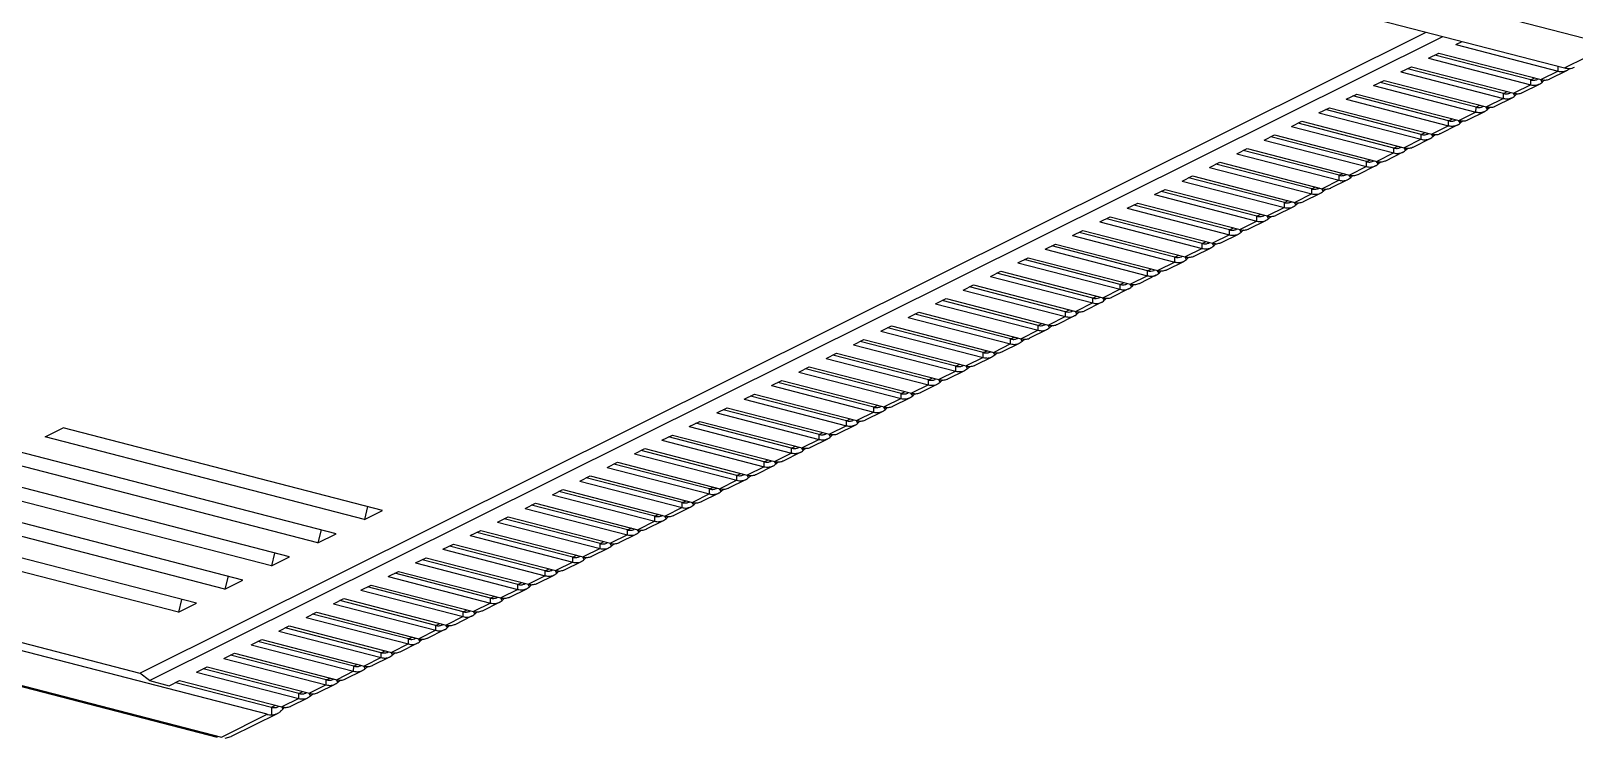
# Model space of a CAD drawing. Header units: millimetres. Extents: x 10368 to 13229, y -13270 to -11269.
# Drawn here: x 10712.6 to 10946.6, y -12889.5 to -12782.3 of the extents above; entities that cross this region are included whole.
import ezdxf

# ---------------------------------------------------------------- set-up
doc = ezdxf.new("R2010")
doc.units = ezdxf.units.MM

# ---------------------------------------------------------------- blocks, each defined once
blk = doc.blocks.new('*u3')
at = {"color": 7, "linetype": 'Continuous'}
for p, q in [((-32.96, 145.43), (-39.34, 142.25)), ((-31.55, 145.54), (-37.91, 142.37)), ((220.15, 80.5), (-31.55, 145.54)), ((-31.01, 145.61), (220.7, 80.57)), ((-38.53, 141.39), (-38.52, 142.45)), ((-37.91, 142.37), (213.79, 77.33)), ((-41.21, 141.25), (-43.57, 140.07)), ((-42.34, 140.17), (-39.98, 141.35)), ((-28.07, 136.49), (-42.34, 140.17)), ((-42.34, 140.17), (-42.34, 139.49)), ((-40.1, 141.64), (-40.36, 141.39)), ((-39.94, 141.37), (-40.1, 141.64)), ((-25.71, 137.66), (-39.98, 141.35)), ((-39.47, 141.31), (-39.59, 141.25)), ((-38.53, 141.39), (-39.07, 141.12)), ((-25.16, 137.93), (-38.53, 141.39)), ((-47.77, 137.9), (-48.09, 137.6)), ((-47.77, 137.9), (-47.57, 137.57)), ((-45.02, 139.35), (-47.39, 138.17)), ((-46.16, 138.27), (-43.8, 139.45)), ((-31.89, 134.59), (-46.16, 138.27)), ((-46.16, 138.27), (-46.16, 137.59)), ((-43.96, 139.8), (-44.27, 139.5)), ((-43.96, 139.8), (-43.76, 139.47)), ((-29.53, 135.76), (-43.8, 139.45)), ((-43.29, 139.41), (-43.41, 139.35)), ((-42.34, 139.49), (-42.89, 139.22)), ((-42.34, 139.49), (-28.98, 136.03)), ((-24.25, 138.39), (-25.71, 137.66)), ((-21.53, 137.68), (-24.25, 138.39)), ((-21.53, 137.68), (-201.81, 47.92)), ((-20.15, 136.64), (-199.52, 47.33)), ((-53.79, 134.47), (-51.43, 135.65)), ((-51.59, 136), (-51.9, 135.7)), ((-51.59, 136), (-51.39, 135.67)), ((-37.16, 131.96), (-51.43, 135.65)), ((-48.84, 137.45), (-51.2, 136.27)), ((-50.92, 135.61), (-51.04, 135.55)), ((-49.98, 135.69), (-50.52, 135.41)), ((-49.97, 136.37), (-49.98, 135.69)), ((-49.98, 135.69), (-36.61, 132.23)), ((-49.97, 136.37), (-47.61, 137.55)), ((-35.7, 132.69), (-49.97, 136.37)), ((-33.34, 133.86), (-47.61, 137.55)), ((-47.1, 137.51), (-47.22, 137.45)), ((-46.16, 137.59), (-46.7, 137.32)), ((-46.16, 137.59), (-32.8, 134.13)), ((-28.07, 136.49), (-29.53, 135.76)), ((-21.53, 137.68), (-20.15, 136.64)), ((196.02, 80.78), (-20.15, 136.64)), ((-56.47, 133.65), (-58.84, 132.47)), ((-57.61, 132.57), (-55.24, 133.75)), ((-55.41, 134.1), (-55.72, 133.8)), ((-55.41, 134.1), (-55.21, 133.77)), ((-40.97, 130.06), (-55.24, 133.75)), ((-52.66, 135.55), (-55.02, 134.37)), ((-54.74, 133.71), (-54.86, 133.65)), ((-53.79, 133.79), (-54.34, 133.51)), ((-39.52, 130.79), (-53.79, 134.47)), ((-53.79, 134.47), (-53.79, 133.79)), ((-53.79, 133.79), (-40.43, 130.33)), ((-31.89, 134.59), (-33.34, 133.86)), ((-60.29, 131.75), (-62.65, 130.57)), ((-61.42, 130.67), (-59.06, 131.85)), ((-59.22, 132.2), (-59.54, 131.9)), ((-59.22, 132.2), (-59.02, 131.87)), ((-44.79, 128.16), (-59.06, 131.85)), ((-58.55, 131.81), (-58.67, 131.75)), ((-57.61, 131.88), (-58.15, 131.61)), ((-43.34, 128.89), (-57.61, 132.57)), ((-57.61, 132.57), (-57.61, 131.88)), ((-57.61, 131.88), (-44.25, 128.43)), ((-35.7, 132.69), (-37.16, 131.96)), ((-64.11, 129.85), (-66.47, 128.67)), ((-65.24, 128.77), (-62.88, 129.95)), ((-63.04, 130.3), (-63.35, 130)), ((-63.04, 130.3), (-62.84, 129.97)), ((-48.61, 126.26), (-62.88, 129.95)), ((-62.37, 129.91), (-62.49, 129.85)), ((-61.43, 129.98), (-61.97, 129.71)), ((-61.42, 130.67), (-61.43, 129.98)), ((-61.43, 129.98), (-48.06, 126.53)), ((-47.15, 126.98), (-61.42, 130.67)), ((-39.52, 130.79), (-40.97, 130.06)), ((-67.92, 127.95), (-70.29, 126.77)), ((-69.06, 126.87), (-66.69, 128.05)), ((-66.86, 128.4), (-67.17, 128.1)), ((-66.86, 128.4), (-66.66, 128.07)), ((-52.42, 124.36), (-66.69, 128.05)), ((-66.19, 128.01), (-66.31, 127.95)), ((-65.24, 128.08), (-65.79, 127.81)), ((-50.97, 125.08), (-65.24, 128.77)), ((-65.24, 128.77), (-65.24, 128.08)), ((-65.24, 128.08), (-51.88, 124.63)), ((-47.15, 126.98), (-48.61, 126.26)), ((-43.34, 128.89), (-44.79, 128.16)), ((-25.53, 128.16), (-28.06, 126.9)), ((-25.97, 126.36), (-25.53, 128.16)), ((-25.53, 128.16), (19.01, 116.65)), ((-71.74, 126.05), (-74.1, 124.87)), ((-72.87, 124.97), (-72.88, 124.28)), ((-72.87, 124.97), (-70.51, 126.15)), ((-58.6, 121.28), (-72.87, 124.97)), ((-70.67, 126.5), (-70.99, 126.2)), ((-70.67, 126.5), (-70.47, 126.17)), ((-56.24, 122.46), (-70.51, 126.15)), ((-70, 126.11), (-70.12, 126.05)), ((-69.06, 126.18), (-69.6, 125.91)), ((-54.79, 123.18), (-69.06, 126.87)), ((-69.06, 126.87), (-69.06, 126.18)), ((-69.06, 126.18), (-55.7, 122.73)), ((-50.97, 125.08), (-52.42, 124.36)), ((-32.02, 124.93), (-34.54, 123.67)), ((-32.46, 123.13), (-32.02, 124.93)), ((-32.02, 124.93), (12.52, 113.42)), ((-28.06, 126.9), (16.48, 115.4)), ((-78.31, 122.7), (-78.62, 122.4)), ((-78.31, 122.7), (-78.11, 122.37)), ((-75.56, 124.15), (-77.92, 122.97)), ((-76.69, 123.07), (-74.33, 124.25)), ((-62.42, 119.38), (-76.69, 123.07)), ((-76.69, 123.07), (-76.69, 122.38)), ((-74.49, 124.6), (-74.8, 124.3)), ((-74.49, 124.6), (-74.29, 124.27)), ((-60.06, 120.56), (-74.33, 124.25)), ((-73.82, 124.21), (-73.94, 124.15)), ((-72.88, 124.28), (-73.42, 124.01)), ((-72.88, 124.28), (-59.51, 120.83)), ((-54.79, 123.18), (-56.24, 122.46)), ((-34.54, 123.67), (9.99, 112.16)), ((-82.12, 120.8), (-82.44, 120.5)), ((-82.12, 120.8), (-81.92, 120.47)), ((-79.37, 122.25), (-81.73, 121.07)), ((-80.51, 121.17), (-78.14, 122.35)), ((-66.24, 117.48), (-80.51, 121.17)), ((-80.51, 121.17), (-80.51, 120.48)), ((-63.87, 118.66), (-78.14, 122.35)), ((-77.64, 122.31), (-77.76, 122.25)), ((-76.69, 122.38), (-77.24, 122.11)), ((-76.69, 122.38), (-63.33, 118.93)), ((-58.6, 121.28), (-60.06, 120.56)), ((-38.51, 121.7), (-41.03, 120.44)), ((-38.95, 119.9), (-38.51, 121.7)), ((-38.51, 121.7), (6.03, 110.19)), ((-87.01, 118.45), (-89.37, 117.27)), ((-88.14, 117.37), (-85.78, 118.55)), ((-85.94, 118.9), (-86.25, 118.6)), ((-85.94, 118.9), (-85.74, 118.57)), ((-71.51, 114.86), (-85.78, 118.55)), ((-83.19, 120.35), (-85.55, 119.17)), ((-85.27, 118.5), (-85.39, 118.45)), ((-84.33, 118.58), (-84.87, 118.31)), ((-84.32, 119.27), (-84.33, 118.58)), ((-84.33, 118.58), (-70.96, 115.13)), ((-84.32, 119.27), (-81.96, 120.45)), ((-70.05, 115.58), (-84.32, 119.27)), ((-67.69, 116.76), (-81.96, 120.45)), ((-81.45, 120.41), (-81.57, 120.35)), ((-80.51, 120.48), (-81.05, 120.21)), ((-80.51, 120.48), (-67.15, 117.03)), ((-62.42, 119.38), (-63.87, 118.66)), ((-45, 118.47), (-47.52, 117.21)), ((-45.44, 116.67), (-45, 118.47)), ((-45, 118.47), (-0.46, 106.96)), ((-41.03, 120.44), (3.5, 108.93)), ((-90.82, 116.54), (-93.18, 115.37)), ((-91.96, 115.47), (-89.59, 116.65)), ((-89.76, 117), (-90.07, 116.7)), ((-89.76, 117), (-89.56, 116.67)), ((-75.32, 112.96), (-89.59, 116.65)), ((-89.09, 116.6), (-89.21, 116.55)), ((-88.14, 116.68), (-88.69, 116.41)), ((-73.87, 113.68), (-88.14, 117.37)), ((-88.14, 117.37), (-88.14, 116.68)), ((-88.14, 116.68), (-74.78, 113.23)), ((-66.24, 117.48), (-67.69, 116.76)), ((-47.52, 117.21), (-2.98, 105.7)), ((-94.64, 114.64), (-97, 113.47)), ((-95.77, 113.57), (-93.41, 114.75)), ((-93.57, 115.1), (-93.89, 114.8)), ((-93.57, 115.1), (-93.37, 114.77)), ((-79.14, 111.06), (-93.41, 114.75)), ((-92.9, 114.7), (-93.02, 114.64)), ((-91.96, 114.78), (-92.5, 114.51)), ((-77.69, 111.78), (-91.96, 115.47)), ((-91.96, 115.47), (-91.96, 114.78)), ((-91.96, 114.78), (-78.6, 111.33)), ((-70.05, 115.58), (-71.51, 114.86)), ((-51.48, 115.24), (-54.01, 113.98)), ((-51.92, 113.44), (-51.48, 115.24)), ((-51.48, 115.24), (-6.95, 103.73)), ((-98.46, 112.74), (-100.82, 111.57)), ((-99.59, 111.67), (-97.23, 112.84)), ((-97.39, 113.19), (-97.7, 112.89)), ((-97.39, 113.19), (-97.19, 112.87)), ((-82.96, 109.16), (-97.23, 112.84)), ((-96.72, 112.8), (-96.84, 112.74)), ((-95.78, 112.88), (-96.32, 112.61)), ((-95.77, 113.57), (-95.78, 112.88)), ((-95.78, 112.88), (-82.41, 109.43)), ((-81.5, 109.88), (-95.77, 113.57)), ((-73.87, 113.68), (-75.32, 112.96)), ((-54.01, 113.98), (-9.47, 102.47)), ((-102.27, 110.84), (-104.63, 109.67)), ((-103.41, 109.77), (-101.04, 110.94)), ((-89.14, 106.08), (-103.41, 109.77)), ((-103.41, 109.77), (-103.41, 109.08)), ((-101.21, 111.29), (-101.52, 110.99)), ((-101.21, 111.29), (-101, 110.97)), ((-86.77, 107.26), (-101.04, 110.94)), ((-100.54, 110.9), (-100.66, 110.84)), ((-99.59, 110.98), (-100.14, 110.71)), ((-85.32, 107.98), (-99.59, 111.67)), ((-99.59, 111.67), (-99.59, 110.98)), ((-99.59, 110.98), (-86.23, 107.53)), ((-81.5, 109.88), (-82.96, 109.16)), ((-77.69, 111.78), (-79.14, 111.06)), ((-106.09, 108.94), (-108.45, 107.77)), ((-107.22, 107.87), (-107.23, 107.18)), ((-107.22, 107.87), (-104.86, 109.04)), ((-92.95, 104.18), (-107.22, 107.87)), ((-105.02, 109.39), (-105.34, 109.09)), ((-105.02, 109.39), (-104.82, 109.07)), ((-90.59, 105.36), (-104.86, 109.04)), ((-104.35, 109), (-104.47, 108.94)), ((-103.41, 109.08), (-103.95, 108.81)), ((-103.41, 109.08), (-90.05, 105.63)), ((-85.32, 107.98), (-86.77, 107.26)), ((-112.66, 105.59), (-112.97, 105.29)), ((-112.66, 105.59), (-112.45, 105.27)), ((-109.91, 107.04), (-112.27, 105.87)), ((-111.04, 105.97), (-108.68, 107.14)), ((-96.77, 102.28), (-111.04, 105.97)), ((-111.04, 105.97), (-111.04, 105.28)), ((-108.84, 107.49), (-109.15, 107.19)), ((-108.84, 107.49), (-108.64, 107.17)), ((-94.41, 103.46), (-108.68, 107.14)), ((-108.17, 107.1), (-108.29, 107.04)), ((-107.23, 107.18), (-107.77, 106.91)), ((-107.23, 107.18), (-93.86, 103.73)), ((-89.14, 106.08), (-90.59, 105.36)), ((-118.67, 102.17), (-116.31, 103.34)), ((-116.47, 103.69), (-116.79, 103.39)), ((-116.47, 103.69), (-116.27, 103.37)), ((-102.04, 99.66), (-116.31, 103.34)), ((-113.72, 105.14), (-116.08, 103.97)), ((-115.8, 103.3), (-115.92, 103.24)), ((-114.86, 103.38), (-115.4, 103.11)), ((-114.86, 104.07), (-112.49, 105.24)), ((-100.59, 100.38), (-114.86, 104.07)), ((-114.86, 104.07), (-114.86, 103.38)), ((-114.86, 103.38), (-101.5, 99.93)), ((-98.22, 101.56), (-112.49, 105.24)), ((-111.99, 105.2), (-112.11, 105.14)), ((-111.04, 105.28), (-111.59, 105.01)), ((-111.04, 105.28), (-97.68, 101.83)), ((-92.95, 104.18), (-94.41, 103.46)), ((-6.95, 103.73), (-9.47, 102.47)), ((-121.35, 101.34), (-123.72, 100.17)), ((-122.49, 100.27), (-120.13, 101.44)), ((-120.29, 101.79), (-120.6, 101.49)), ((-120.29, 101.79), (-120.09, 101.47)), ((-105.86, 97.76), (-120.13, 101.44)), ((-117.54, 103.24), (-119.9, 102.07)), ((-119.62, 101.4), (-119.74, 101.34)), ((-118.68, 101.48), (-119.22, 101.21)), ((-118.67, 102.17), (-118.68, 101.48)), ((-118.68, 101.48), (-105.31, 98.03)), ((-104.4, 98.48), (-118.67, 102.17)), ((-96.77, 102.28), (-98.22, 101.56)), ((-125.17, 99.44), (-127.53, 98.27)), ((-126.31, 98.37), (-123.94, 99.54)), ((-124.11, 99.89), (-124.42, 99.59)), ((-124.11, 99.89), (-123.9, 99.57)), ((-109.67, 95.85), (-123.94, 99.54)), ((-123.44, 99.5), (-123.56, 99.44)), ((-122.49, 99.58), (-123.04, 99.31)), ((-108.22, 96.58), (-122.49, 100.27)), ((-122.49, 100.27), (-122.49, 99.58)), ((-122.49, 99.58), (-109.13, 96.13)), ((-100.59, 100.38), (-102.04, 99.66)), ((-128.99, 97.54), (-131.35, 96.36)), ((-130.12, 96.47), (-127.76, 97.64)), ((-127.92, 97.99), (-128.24, 97.69)), ((-127.92, 97.99), (-127.72, 97.67)), ((-113.49, 93.95), (-127.76, 97.64)), ((-127.25, 97.6), (-127.37, 97.54)), ((-126.31, 97.68), (-126.85, 97.41)), ((-112.04, 94.68), (-126.31, 98.37)), ((-126.31, 98.37), (-126.31, 97.68)), ((-126.31, 97.68), (-112.95, 94.23)), ((-104.4, 98.48), (-105.86, 97.76)), ((-132.8, 95.64), (-135.17, 94.46)), ((-133.94, 94.57), (-131.58, 95.74)), ((-131.74, 96.09), (-132.05, 95.79)), ((-131.74, 96.09), (-131.54, 95.77)), ((-117.31, 92.05), (-131.58, 95.74)), ((-131.07, 95.7), (-131.19, 95.64)), ((-130.12, 95.78), (-130.67, 95.51)), ((-115.85, 92.78), (-130.12, 96.47)), ((-130.12, 96.47), (-130.12, 95.78)), ((-130.12, 95.78), (-116.76, 92.33)), ((-112.04, 94.68), (-113.49, 93.95)), ((-108.22, 96.58), (-109.67, 95.85)), ((-136.62, 93.74), (-138.98, 92.56)), ((-137.76, 92.66), (-135.39, 93.84)), ((-123.49, 88.98), (-137.76, 92.66)), ((-137.76, 92.66), (-137.76, 91.98)), ((-135.55, 94.19), (-135.87, 93.89)), ((-135.55, 94.19), (-135.35, 93.87)), ((-121.12, 90.15), (-135.39, 93.84)), ((-134.89, 93.8), (-135.01, 93.74)), ((-133.94, 93.88), (-134.49, 93.61)), ((-119.67, 90.88), (-133.94, 94.57)), ((-133.94, 94.57), (-133.94, 93.88)), ((-133.94, 93.88), (-120.58, 90.42)), ((-115.85, 92.78), (-117.31, 92.05)), ((-143.19, 90.39), (-143.5, 90.09)), ((-143.19, 90.39), (-142.99, 90.06)), ((-140.44, 91.84), (-142.8, 90.66)), ((-141.57, 90.76), (-139.21, 91.94)), ((-127.3, 87.08), (-141.57, 90.76)), ((-141.57, 90.76), (-141.57, 90.08)), ((-139.37, 92.29), (-139.68, 91.99)), ((-139.37, 92.29), (-139.17, 91.96)), ((-124.94, 88.25), (-139.21, 91.94)), ((-138.7, 91.9), (-138.82, 91.84)), ((-137.76, 91.98), (-138.3, 91.71)), ((-137.76, 91.98), (-124.4, 88.52)), ((-119.67, 90.88), (-121.12, 90.15)), ((-147, 88.49), (-147.32, 88.19)), ((-147, 88.49), (-146.8, 88.16)), ((-144.25, 89.94), (-146.62, 88.76)), ((-145.39, 88.86), (-143.03, 90.04)), ((-131.12, 85.18), (-145.39, 88.86)), ((-145.39, 88.86), (-145.39, 88.18)), ((-128.76, 86.35), (-143.03, 90.04)), ((-142.52, 90), (-142.64, 89.94)), ((-141.57, 90.08), (-142.12, 89.81)), ((-141.57, 90.08), (-128.21, 86.62)), ((-123.49, 88.98), (-124.94, 88.25)), ((-151.89, 86.14), (-154.25, 84.96)), ((-153.02, 85.06), (-150.66, 86.24)), ((-150.82, 86.59), (-151.13, 86.29)), ((-150.82, 86.59), (-150.62, 86.26)), ((-136.39, 82.55), (-150.66, 86.24)), ((-148.07, 88.04), (-150.43, 86.86)), ((-150.15, 86.2), (-150.27, 86.14)), ((-149.21, 86.28), (-149.75, 86.01)), ((-149.21, 86.96), (-146.84, 88.14)), ((-134.94, 83.28), (-149.21, 86.96)), ((-149.21, 86.96), (-149.21, 86.28)), ((-149.21, 86.28), (-135.85, 82.82)), ((-132.57, 84.45), (-146.84, 88.14)), ((-146.34, 88.1), (-146.45, 88.04)), ((-145.39, 88.18), (-145.94, 87.91)), ((-145.39, 88.18), (-132.03, 84.72)), ((-127.3, 87.08), (-128.76, 86.35)), ((-155.7, 84.24), (-158.07, 83.06)), ((-156.84, 83.16), (-154.48, 84.34)), ((-154.64, 84.69), (-154.95, 84.39)), ((-154.64, 84.69), (-154.44, 84.36)), ((-140.21, 80.65), (-154.48, 84.34)), ((-153.97, 84.3), (-154.09, 84.24)), ((-153.02, 84.38), (-153.57, 84.1)), ((-138.75, 81.38), (-153.02, 85.06)), ((-153.02, 85.06), (-153.02, 84.38)), ((-153.02, 84.38), (-139.66, 80.92)), ((-131.12, 85.18), (-132.57, 84.45)), ((-159.52, 82.34), (-161.88, 81.16)), ((-160.66, 81.26), (-158.29, 82.44)), ((-158.45, 82.79), (-158.77, 82.49)), ((-158.45, 82.79), (-158.25, 82.46)), ((-144.02, 78.75), (-158.29, 82.44)), ((-157.79, 82.4), (-157.9, 82.34)), ((-156.84, 82.48), (-157.39, 82.2)), ((-142.57, 79.48), (-156.84, 83.16)), ((-156.84, 83.16), (-156.84, 82.48)), ((-156.84, 82.48), (-143.48, 79.02)), ((-134.94, 83.28), (-136.39, 82.55)), ((-163.34, 80.44), (-165.7, 79.26)), ((-164.47, 79.36), (-162.11, 80.54)), ((-162.27, 80.89), (-162.58, 80.59)), ((-162.27, 80.89), (-162.07, 80.56)), ((-147.84, 76.85), (-162.11, 80.54)), ((-161.6, 80.5), (-161.72, 80.44)), ((-160.66, 80.58), (-161.2, 80.3)), ((-146.39, 77.58), (-160.66, 81.26)), ((-160.66, 81.26), (-160.66, 80.58)), ((-160.66, 80.58), (-147.3, 77.12)), ((-138.75, 81.38), (-140.21, 80.65)), ((-167.15, 78.54), (-169.52, 77.36)), ((-168.29, 77.46), (-165.93, 78.64)), ((-166.09, 78.99), (-166.4, 78.69)), ((-166.09, 78.99), (-165.89, 78.66)), ((-151.66, 74.95), (-165.93, 78.64)), ((-165.42, 78.6), (-165.54, 78.54)), ((-164.47, 78.67), (-165.02, 78.4)), ((-150.2, 75.67), (-164.47, 79.36)), ((-164.47, 79.36), (-164.47, 78.67)), ((-164.47, 78.67), (-151.11, 75.22)), ((-146.39, 77.58), (-147.84, 76.85)), ((-142.57, 79.48), (-144.02, 78.75)), ((-170.97, 76.64), (-173.33, 75.46)), ((-172.1, 75.56), (-172.11, 74.87)), ((-172.1, 75.56), (-169.74, 76.74)), ((-157.83, 71.87), (-172.1, 75.56)), ((-169.9, 77.09), (-170.22, 76.79)), ((-169.9, 77.09), (-169.7, 76.76)), ((-155.47, 73.05), (-169.74, 76.74)), ((-169.24, 76.7), (-169.35, 76.64)), ((-168.29, 76.77), (-168.83, 76.5)), ((-154.02, 73.77), (-168.29, 77.46)), ((-168.29, 77.46), (-168.29, 76.77)), ((-168.29, 76.77), (-154.93, 73.32)), ((-150.2, 75.67), (-151.66, 74.95)), ((-177.54, 73.29), (-177.85, 72.99)), ((-177.54, 73.29), (-177.34, 72.96)), ((-174.79, 74.74), (-177.15, 73.56)), ((-175.92, 73.66), (-173.56, 74.84)), ((-161.65, 69.97), (-175.92, 73.66)), ((-175.92, 73.66), (-175.92, 72.97)), ((-173.72, 75.19), (-174.03, 74.89)), ((-173.72, 75.19), (-173.52, 74.86)), ((-159.29, 71.15), (-173.56, 74.84)), ((-173.05, 74.8), (-173.17, 74.74)), ((-172.11, 74.87), (-172.65, 74.6)), ((-172.11, 74.87), (-158.75, 71.42)), ((-154.02, 73.77), (-155.47, 73.05)), ((-183.55, 69.86), (-181.19, 71.04)), ((-181.35, 71.39), (-181.67, 71.09)), ((-181.35, 71.39), (-181.15, 71.06)), ((-166.92, 67.35), (-181.19, 71.04)), ((-178.6, 72.84), (-180.97, 71.66)), ((-179.74, 71.07), (-180.28, 70.8)), ((-179.74, 71.76), (-177.38, 72.94)), ((-165.47, 68.07), (-179.74, 71.76)), ((-179.74, 71.76), (-179.74, 71.07)), ((-179.74, 71.07), (-166.38, 67.62)), ((-163.11, 69.25), (-177.38, 72.94)), ((-176.87, 72.9), (-176.99, 72.84)), ((-175.92, 72.97), (-176.47, 72.7)), ((-175.92, 72.97), (-162.56, 69.52)), ((-157.83, 71.87), (-159.29, 71.15)), ((-186.24, 69.04), (-188.6, 67.86)), ((-187.37, 67.96), (-185.01, 69.14)), ((-185.17, 69.49), (-185.48, 69.19)), ((-185.17, 69.49), (-184.97, 69.16)), ((-170.74, 65.45), (-185.01, 69.14)), ((-182.42, 70.94), (-184.78, 69.76)), ((-184.5, 69.1), (-184.62, 69.04)), ((-183.56, 69.17), (-184.1, 68.9)), ((-183.55, 69.86), (-183.56, 69.17)), ((-183.56, 69.17), (-170.19, 65.72)), ((-169.28, 66.17), (-183.55, 69.86)), ((-180.69, 71), (-180.8, 70.94)), ((-161.65, 69.97), (-163.11, 69.25)), ((-190.05, 67.14), (-192.42, 65.96)), ((-191.19, 66.06), (-188.83, 67.24)), ((-188.99, 67.59), (-189.3, 67.29)), ((-188.99, 67.59), (-188.79, 67.26)), ((-174.56, 63.55), (-188.83, 67.24)), ((-188.32, 67.2), (-188.44, 67.14)), ((-187.37, 67.27), (-187.92, 67)), ((-173.1, 64.27), (-187.37, 67.96)), ((-187.37, 67.96), (-187.37, 67.27)), ((-187.37, 67.27), (-174.01, 63.82)), ((-165.47, 68.07), (-166.92, 67.35)), ((-193.87, 65.24), (-196.23, 64.06)), ((-195, 64.16), (-192.64, 65.34)), ((-192.8, 65.69), (-193.12, 65.39)), ((-192.8, 65.69), (-192.6, 65.36)), ((-178.37, 61.65), (-192.64, 65.34)), ((-192.14, 65.29), (-192.25, 65.24)), ((-191.19, 65.37), (-191.73, 65.1)), ((-176.92, 62.37), (-191.19, 66.06)), ((-191.19, 66.06), (-191.19, 65.37)), ((-191.19, 65.37), (-177.83, 61.92)), ((-169.28, 66.17), (-170.74, 65.45)), ((-197.69, 63.33), (-200.05, 62.16)), ((-198.82, 62.26), (-196.46, 63.44)), ((-196.62, 63.79), (-196.93, 63.49)), ((-196.62, 63.79), (-196.42, 63.46)), ((-182.19, 59.75), (-196.46, 63.44)), ((-195.95, 63.39), (-196.07, 63.34)), ((-195.01, 63.47), (-195.55, 63.2)), ((-195, 64.16), (-195.01, 63.47)), ((-195.01, 63.47), (-181.64, 60.02)), ((-180.73, 60.47), (-195, 64.16)), ((-173.1, 64.27), (-174.56, 63.55)), ((-201.5, 61.43), (-203.87, 60.26)), ((-202.64, 60.36), (-200.28, 61.54)), ((-188.37, 56.67), (-202.64, 60.36)), ((-202.64, 60.36), (-202.64, 59.67)), ((-200.44, 61.88), (-200.75, 61.59)), ((-200.44, 61.88), (-200.24, 61.56)), ((-186.01, 57.85), (-200.28, 61.54)), ((-199.77, 61.49), (-199.89, 61.43)), ((-198.82, 61.57), (-199.37, 61.3)), ((-184.55, 58.57), (-198.82, 62.26)), ((-198.82, 62.26), (-198.82, 61.57)), ((-198.82, 61.57), (-185.46, 58.12)), ((-180.73, 60.47), (-182.19, 59.75)), ((-176.92, 62.37), (-178.37, 61.65)), ((-205.32, 59.53), (-207.68, 58.36)), ((-206.45, 58.46), (-206.46, 57.77)), ((-206.45, 58.46), (-204.09, 59.63)), ((-192.18, 54.77), (-206.45, 58.46)), ((-204.25, 59.98), (-204.57, 59.68)), ((-204.25, 59.98), (-204.05, 59.66)), ((-189.82, 55.95), (-204.09, 59.63)), ((-203.58, 59.59), (-203.7, 59.53)), ((-202.64, 59.67), (-203.18, 59.4)), ((-202.64, 59.67), (-189.28, 56.22)), ((-184.55, 58.57), (-186.01, 57.85)), ((-211.89, 56.18), (-212.2, 55.88)), ((-211.89, 56.18), (-211.69, 55.86)), ((-209.14, 57.63), (-211.5, 56.46)), ((-210.27, 56.56), (-207.91, 57.73)), ((-196, 52.87), (-210.27, 56.56)), ((-210.27, 56.56), (-210.27, 55.87)), ((-208.07, 58.08), (-208.38, 57.78)), ((-208.07, 58.08), (-207.87, 57.76)), ((-193.64, 54.05), (-207.91, 57.73)), ((-207.4, 57.69), (-207.52, 57.63)), ((-206.46, 57.77), (-207, 57.5)), ((-206.46, 57.77), (-193.09, 54.32)), ((-188.37, 56.67), (-189.82, 55.95)), ((-216.77, 53.83), (-219.13, 52.66)), ((-217.9, 52.76), (-215.54, 53.93)), ((-215.7, 54.28), (-216.02, 53.98)), ((-215.7, 54.28), (-215.5, 53.96)), ((-201.27, 50.25), (-215.54, 53.93)), ((-212.95, 55.73), (-215.32, 54.56)), ((-215.03, 53.89), (-215.15, 53.83)), ((-214.09, 53.97), (-214.63, 53.7)), ((-214.09, 54.66), (-211.72, 55.83)), ((-199.82, 50.97), (-214.09, 54.66)), ((-214.09, 54.66), (-214.09, 53.97)), ((-214.09, 53.97), (-200.73, 50.52)), ((-197.45, 52.15), (-211.72, 55.83)), ((-211.22, 55.79), (-211.34, 55.73)), ((-210.27, 55.87), (-210.82, 55.6)), ((-210.27, 55.87), (-196.91, 52.42)), ((-192.18, 54.77), (-193.64, 54.05)), ((-218.8, 52.31), (-225.15, 49.14)), ((32.91, -12.73), (-218.8, 52.31)), ((-217.9, 52.76), (-217.91, 52.07)), ((-203.63, 49.07), (-217.9, 52.76)), ((-196, 52.87), (-197.45, 52.15)), ((-199.82, 50.97), (-201.27, 50.25)), ((-225.15, 49.14), (26.55, -15.9)), ((-203.63, 49.07), (-204.53, 48.62))]:
    blk.add_line(p, q, dxfattribs=at)
blk.add_lwpolyline([(-32.06, 145.69), (-32.88, 145.46), (-32.96, 145.43)], dxfattribs=at)
for centre, radius, start, end in [((-32.18, 143.86), 1.75, 112.8621, 116.4551), ((-42.85, 138.64), 1.6, 122.1871, 133.7283), ((-42.87, 138.67), 1.57, 116.5646, 122.1868), ((20.02, 78.8), 86.97, 133.5985, 133.7355), ((23.05, 75.63), 91.35, 133.4664, 133.5983), ((-46.67, 136.74), 1.6, 122.1871, 133.7283), ((-46.69, 136.77), 1.57, 116.5646, 122.1868), ((-50.48, 134.84), 1.6, 122.1871, 133.7283), ((-50.5, 134.87), 1.57, 116.5646, 122.1868), ((-54.3, 132.94), 1.6, 122.1871, 133.7283), ((-54.32, 132.97), 1.57, 116.5646, 122.1868), ((-58.12, 131.04), 1.6, 122.1871, 133.7283), ((-58.14, 131.07), 1.57, 116.5646, 122.1868), ((-61.93, 129.14), 1.6, 122.1871, 133.7283), ((-61.95, 129.17), 1.57, 116.5646, 122.1868), ((-65.75, 127.24), 1.6, 122.1871, 133.7283), ((-65.77, 127.27), 1.57, 116.5646, 122.1868), ((-73.4, 123.47), 1.57, 116.5646, 122.1868), ((-69.57, 125.34), 1.6, 122.1871, 133.7283), ((-69.59, 125.37), 1.57, 116.5646, 122.1868), ((-77.2, 121.54), 1.6, 122.1871, 133.7283), ((-77.22, 121.57), 1.57, 116.5646, 122.1868), ((-73.38, 123.44), 1.6, 122.1871, 133.7283), ((-81.02, 119.64), 1.6, 122.1871, 133.7283), ((-81.03, 119.67), 1.57, 116.5646, 122.1868), ((-84.83, 117.74), 1.6, 122.1871, 133.7283), ((-84.85, 117.77), 1.57, 116.5646, 122.1868), ((-88.65, 115.84), 1.6, 122.1871, 133.7283), ((-88.67, 115.87), 1.57, 116.5646, 122.1868), ((-92.47, 113.94), 1.6, 122.1871, 133.7283), ((-92.48, 113.97), 1.57, 116.5646, 122.1868), ((-96.28, 112.04), 1.6, 122.1871, 133.7283), ((-96.3, 112.07), 1.57, 116.5646, 122.1868), ((-100.1, 110.14), 1.6, 122.1871, 133.7283), ((-100.12, 110.17), 1.57, 116.5646, 122.1868), ((-107.73, 106.34), 1.6, 122.1871, 133.7283), ((-107.75, 106.37), 1.57, 116.5646, 122.1868), ((-103.91, 108.24), 1.6, 122.1871, 133.7283), ((-103.93, 108.27), 1.57, 116.5646, 122.1868), ((-111.55, 104.44), 1.6, 122.1871, 133.7283), ((-111.57, 104.47), 1.57, 116.5646, 122.1868), ((-115.36, 102.54), 1.6, 122.1871, 133.7283), ((-115.38, 102.57), 1.57, 116.5646, 122.1868), ((-119.18, 100.63), 1.6, 122.1871, 133.7283), ((-119.2, 100.67), 1.57, 116.5646, 122.1868), ((-123, 98.73), 1.6, 122.1871, 133.7283), ((-123.02, 98.77), 1.57, 116.5646, 122.1868), ((-126.81, 96.83), 1.6, 122.1871, 133.7283), ((-126.83, 96.87), 1.57, 116.5646, 122.1868), ((-130.63, 94.93), 1.6, 122.1871, 133.7283), ((-130.65, 94.97), 1.57, 116.5646, 122.1868), ((-138.28, 91.16), 1.57, 116.5646, 122.1868), ((-134.45, 93.03), 1.6, 122.1871, 133.7283), ((-134.47, 93.06), 1.57, 116.5646, 122.1868), ((-142.08, 89.23), 1.6, 122.1871, 133.7283), ((-142.1, 89.26), 1.57, 116.5646, 122.1868), ((-138.26, 91.13), 1.6, 122.1871, 133.7283), ((-145.9, 87.33), 1.6, 122.1871, 133.7283), ((-145.92, 87.36), 1.57, 116.5646, 122.1868), ((-149.71, 85.43), 1.6, 122.1871, 133.7283), ((-149.73, 85.46), 1.57, 116.5646, 122.1868), ((-153.53, 83.53), 1.6, 122.1871, 133.7283), ((-153.55, 83.56), 1.57, 116.5646, 122.1868), ((-157.35, 81.63), 1.6, 122.1871, 133.7283), ((-157.37, 81.66), 1.57, 116.5646, 122.1868), ((-161.16, 79.73), 1.6, 122.1871, 133.7283), ((-161.18, 79.76), 1.57, 116.5646, 122.1868), ((-164.98, 77.83), 1.6, 122.1871, 133.7283), ((-165, 77.86), 1.57, 116.5646, 122.1868), ((-172.61, 74.03), 1.6, 122.1871, 133.7283), ((-172.63, 74.06), 1.57, 116.5646, 122.1868), ((-168.8, 75.93), 1.6, 122.1871, 133.7283), ((-168.82, 75.96), 1.57, 116.5646, 122.1868), ((-176.43, 72.13), 1.6, 122.1871, 133.7283), ((-176.45, 72.16), 1.57, 116.5646, 122.1868), ((-180.25, 70.23), 1.6, 122.1871, 133.7283), ((-180.27, 70.26), 1.57, 116.5646, 122.1868), ((-184.06, 68.33), 1.6, 122.1871, 133.7283), ((-184.08, 68.36), 1.57, 116.5646, 122.1868), ((-187.88, 66.43), 1.6, 122.1871, 133.7283), ((-187.9, 66.46), 1.57, 116.5646, 122.1868), ((-191.7, 64.53), 1.6, 122.1871, 133.7283), ((-191.72, 64.56), 1.57, 116.5646, 122.1868), ((-195.51, 62.63), 1.6, 122.1871, 133.7283), ((-195.53, 62.66), 1.57, 116.5646, 122.1868), ((-203.17, 58.86), 1.57, 116.5646, 122.1868), ((-199.33, 60.73), 1.6, 122.1871, 133.7283), ((-199.35, 60.76), 1.57, 116.5646, 122.1868), ((-206.96, 56.93), 1.6, 122.1871, 133.7283), ((-206.98, 56.96), 1.57, 116.5646, 122.1868), ((-203.15, 58.83), 1.6, 122.1871, 133.7283), ((-210.78, 55.03), 1.6, 122.1871, 133.7283), ((-210.8, 55.06), 1.57, 116.5646, 122.1868), ((-214.6, 53.13), 1.6, 122.1871, 133.7283), ((-214.62, 53.16), 1.57, 116.5646, 122.1868), ((-218.42, 51.23), 1.6, 130.2104, 133.7332), ((-218.41, 51.23), 1.6, 122.1848, 130.2166), ((-218.43, 51.26), 1.57, 116.5646, 122.1868), ((-218.45, 51.29), 1.52, 113.3153, 116.5559)]:
    blk.add_arc(centre, radius, start, end, dxfattribs=at)
for centre, major_axis, ratio, start_param, end_param in [((-37.92, 138.94), (-1.23, 3.4), 0.731549, -0.464386, -0.240811), ((-218.41, 49.07), (-1.91, 3.06), 0.667797, -0.612402, -0.388827)]:
    blk.add_ellipse(centre, major_axis=major_axis, ratio=ratio, start_param=start_param, end_param=end_param, dxfattribs=at)
for points, start_tangent, end_tangent in [([(-39.34, 142.25), (-39.42, 142.21), (-39.8, 141.93)], (-0.895262, -0.445541), (-0.72577, -0.687937)), ([(-38.52, 142.45), (-38.99, 142.38), (-39.34, 142.25)], (-0.99972, -0.023665), (-0.895262, -0.445541)), ([(-42.34, 140.17), (-42.94, 140.24), (-43.49, 140.11), (-43.57, 140.07)], (-0.968198, 0.250186), (-0.894546, -0.446976)), ([(-39.98, 141.35), (-40.58, 141.41), (-41.13, 141.29), (-41.21, 141.25)], (-0.968198, 0.250186), (-0.894546, -0.446976)), ([(-38.53, 141.39), (-38.99, 141.44), (-39.41, 141.34), (-39.47, 141.31)], (-0.968198, 0.250186), (-0.894546, -0.446976)), ([(-46.16, 138.27), (-46.76, 138.34), (-47.31, 138.21), (-47.39, 138.17)], (-0.968198, 0.250186), (-0.894546, -0.446976)), ([(-43.8, 139.45), (-44.39, 139.51), (-44.94, 139.39), (-45.02, 139.35)], (-0.968198, 0.250186), (-0.894546, -0.446976)), ([(-42.34, 139.49), (-42.8, 139.53), (-43.23, 139.44), (-43.29, 139.41)], (-0.968198, 0.250186), (-0.894546, -0.446976)), ([(-51.43, 135.65), (-52.03, 135.71), (-52.58, 135.58), (-52.66, 135.55)], (-0.968198, 0.250186), (-0.894546, -0.446976)), ([(-49.97, 136.37), (-50.57, 136.44), (-51.12, 136.31), (-51.2, 136.27)], (-0.968198, 0.250186), (-0.894546, -0.446976)), ([(-49.98, 135.69), (-50.44, 135.73), (-50.86, 135.64), (-50.92, 135.61)], (-0.968198, 0.250186), (-0.894546, -0.446976)), ([(-47.61, 137.55), (-48.21, 137.61), (-48.76, 137.49), (-48.84, 137.45)], (-0.968198, 0.250186), (-0.894546, -0.446976)), ([(-46.16, 137.59), (-46.62, 137.63), (-47.04, 137.54), (-47.1, 137.51)], (-0.968198, 0.250186), (-0.894546, -0.446976)), ([(-55.24, 133.75), (-55.84, 133.81), (-56.39, 133.68), (-56.47, 133.65)], (-0.968198, 0.250186), (-0.894546, -0.446976)), ([(-53.79, 134.47), (-54.39, 134.54), (-54.94, 134.41), (-55.02, 134.37)], (-0.968198, 0.250186), (-0.894546, -0.446976)), ([(-53.79, 133.79), (-54.25, 133.83), (-54.68, 133.74), (-54.74, 133.71)], (-0.968198, 0.250186), (-0.894546, -0.446976)), ([(-59.06, 131.85), (-59.66, 131.91), (-60.21, 131.78), (-60.29, 131.75)], (-0.968198, 0.250186), (-0.894546, -0.446976)), ([(-57.61, 132.57), (-58.21, 132.64), (-58.76, 132.51), (-58.84, 132.47)], (-0.968198, 0.250186), (-0.894546, -0.446976)), ([(-57.61, 131.88), (-58.07, 131.93), (-58.49, 131.84), (-58.55, 131.81)], (-0.968198, 0.250186), (-0.894546, -0.446976)), ([(-62.88, 129.95), (-63.48, 130.01), (-64.03, 129.88), (-64.11, 129.85)], (-0.968198, 0.250186), (-0.894546, -0.446976)), ([(-61.42, 130.67), (-62.02, 130.74), (-62.57, 130.61), (-62.65, 130.57)], (-0.968198, 0.250186), (-0.894546, -0.446976)), ([(-61.43, 129.98), (-61.89, 130.03), (-62.31, 129.93), (-62.37, 129.91)], (-0.968198, 0.250186), (-0.894546, -0.446976)), ([(-66.69, 128.05), (-67.29, 128.11), (-67.84, 127.98), (-67.92, 127.95)], (-0.968198, 0.250186), (-0.894546, -0.446976)), ([(-65.24, 128.77), (-65.84, 128.83), (-66.39, 128.71), (-66.47, 128.67)], (-0.968198, 0.250186), (-0.894546, -0.446976)), ([(-65.24, 128.08), (-65.7, 128.13), (-66.13, 128.03), (-66.19, 128.01)], (-0.968198, 0.250186), (-0.894546, -0.446976)), ([(-72.87, 124.97), (-73.47, 125.03), (-74.02, 124.91), (-74.1, 124.87)], (-0.968198, 0.250186), (-0.894546, -0.446976)), ([(-70.51, 126.15), (-71.11, 126.21), (-71.66, 126.08), (-71.74, 126.05)], (-0.968198, 0.250186), (-0.894546, -0.446976)), ([(-69.06, 126.87), (-69.66, 126.93), (-70.21, 126.81), (-70.29, 126.77)], (-0.968198, 0.250186), (-0.894546, -0.446976)), ([(-69.06, 126.18), (-69.52, 126.23), (-69.94, 126.13), (-70, 126.11)], (-0.968198, 0.250186), (-0.894546, -0.446976)), ([(-76.69, 123.07), (-77.29, 123.13), (-77.84, 123.01), (-77.92, 122.97)], (-0.968198, 0.250186), (-0.894546, -0.446976)), ([(-74.33, 124.25), (-74.93, 124.31), (-75.48, 124.18), (-75.56, 124.15)], (-0.968198, 0.250186), (-0.894546, -0.446976)), ([(-72.88, 124.28), (-73.34, 124.33), (-73.76, 124.23), (-73.82, 124.21)], (-0.968198, 0.250186), (-0.894546, -0.446976)), ([(-81.96, 120.45), (-82.56, 120.51), (-83.11, 120.38), (-83.19, 120.35)], (-0.968198, 0.250186), (-0.894546, -0.446976)), ([(-80.51, 121.17), (-81.11, 121.23), (-81.66, 121.11), (-81.73, 121.07)], (-0.968198, 0.250186), (-0.894546, -0.446976)), ([(-80.51, 120.48), (-80.97, 120.53), (-81.39, 120.43), (-81.45, 120.41)], (-0.968198, 0.250186), (-0.894546, -0.446976)), ([(-78.14, 122.35), (-78.74, 122.41), (-79.29, 122.28), (-79.37, 122.25)], (-0.968198, 0.250186), (-0.894546, -0.446976)), ([(-76.69, 122.38), (-77.15, 122.43), (-77.58, 122.33), (-77.64, 122.31)], (-0.968198, 0.250186), (-0.894546, -0.446976)), ([(-85.78, 118.55), (-86.38, 118.61), (-86.93, 118.48), (-87.01, 118.45)], (-0.968198, 0.250186), (-0.894546, -0.446976)), ([(-84.32, 119.27), (-84.92, 119.33), (-85.47, 119.21), (-85.55, 119.17)], (-0.968198, 0.250186), (-0.894546, -0.446976)), ([(-84.33, 118.58), (-84.79, 118.63), (-85.21, 118.53), (-85.27, 118.5)], (-0.968198, 0.250186), (-0.894546, -0.446976)), ([(-89.59, 116.65), (-90.19, 116.71), (-90.74, 116.58), (-90.82, 116.54)], (-0.968198, 0.250186), (-0.894546, -0.446976)), ([(-88.14, 117.37), (-88.74, 117.43), (-89.29, 117.31), (-89.37, 117.27)], (-0.968198, 0.250186), (-0.894546, -0.446976)), ([(-88.14, 116.68), (-88.6, 116.73), (-89.03, 116.63), (-89.09, 116.6)], (-0.968198, 0.250186), (-0.894546, -0.446976)), ([(-93.41, 114.75), (-94.01, 114.81), (-94.56, 114.68), (-94.64, 114.64)], (-0.968198, 0.250186), (-0.894546, -0.446976)), ([(-91.96, 115.47), (-92.56, 115.53), (-93.11, 115.4), (-93.18, 115.37)], (-0.968198, 0.250186), (-0.894546, -0.446976)), ([(-91.96, 114.78), (-92.42, 114.83), (-92.84, 114.73), (-92.9, 114.7)], (-0.968198, 0.250186), (-0.894546, -0.446976)), ([(-97.23, 112.84), (-97.83, 112.91), (-98.38, 112.78), (-98.46, 112.74)], (-0.968198, 0.250186), (-0.894546, -0.446976)), ([(-95.77, 113.57), (-96.37, 113.63), (-96.92, 113.5), (-97, 113.47)], (-0.968198, 0.250186), (-0.894546, -0.446976)), ([(-95.78, 112.88), (-96.24, 112.93), (-96.66, 112.83), (-96.72, 112.8)], (-0.968198, 0.250186), (-0.894546, -0.446976)), ([(-103.41, 109.77), (-104.01, 109.83), (-104.56, 109.7), (-104.63, 109.67)], (-0.968198, 0.250186), (-0.894546, -0.446976)), ([(-101.04, 110.94), (-101.64, 111.01), (-102.19, 110.88), (-102.27, 110.84)], (-0.968198, 0.250186), (-0.894546, -0.446976)), ([(-99.59, 111.67), (-100.19, 111.73), (-100.74, 111.6), (-100.82, 111.57)], (-0.968198, 0.250186), (-0.894546, -0.446976)), ([(-99.59, 110.98), (-100.05, 111.03), (-100.48, 110.93), (-100.54, 110.9)], (-0.968198, 0.250186), (-0.894546, -0.446976)), ([(-107.22, 107.87), (-107.82, 107.93), (-108.37, 107.8), (-108.45, 107.77)], (-0.968198, 0.250186), (-0.894546, -0.446976)), ([(-104.86, 109.04), (-105.46, 109.11), (-106.01, 108.98), (-106.09, 108.94)], (-0.968198, 0.250186), (-0.894546, -0.446976)), ([(-103.41, 109.08), (-103.87, 109.13), (-104.29, 109.03), (-104.35, 109)], (-0.968198, 0.250186), (-0.894546, -0.446976)), ([(-111.04, 105.97), (-111.64, 106.03), (-112.19, 105.9), (-112.27, 105.87)], (-0.968198, 0.250186), (-0.894546, -0.446976)), ([(-108.68, 107.14), (-109.28, 107.21), (-109.83, 107.08), (-109.91, 107.04)], (-0.968198, 0.250186), (-0.894546, -0.446976)), ([(-107.23, 107.18), (-107.69, 107.23), (-108.11, 107.13), (-108.17, 107.1)], (-0.968198, 0.250186), (-0.894546, -0.446976)), ([(-116.31, 103.34), (-116.91, 103.41), (-117.46, 103.28), (-117.54, 103.24)], (-0.968198, 0.250186), (-0.894546, -0.446976)), ([(-114.86, 104.07), (-115.46, 104.13), (-116.01, 104), (-116.08, 103.97)], (-0.968198, 0.250186), (-0.894546, -0.446976)), ([(-114.86, 103.38), (-115.32, 103.43), (-115.74, 103.33), (-115.8, 103.3)], (-0.968198, 0.250186), (-0.894546, -0.446976)), ([(-112.49, 105.24), (-113.09, 105.31), (-113.64, 105.18), (-113.72, 105.14)], (-0.968198, 0.250186), (-0.894546, -0.446976)), ([(-111.04, 105.28), (-111.5, 105.33), (-111.93, 105.23), (-111.99, 105.2)], (-0.968198, 0.250186), (-0.894546, -0.446976)), ([(-120.13, 101.44), (-120.73, 101.51), (-121.28, 101.38), (-121.35, 101.34)], (-0.968198, 0.250186), (-0.894546, -0.446976)), ([(-118.67, 102.17), (-119.27, 102.23), (-119.82, 102.1), (-119.9, 102.07)], (-0.968198, 0.250186), (-0.894546, -0.446976)), ([(-118.68, 101.48), (-119.14, 101.53), (-119.56, 101.43), (-119.62, 101.4)], (-0.968198, 0.250186), (-0.894546, -0.446976)), ([(-123.94, 99.54), (-124.54, 99.61), (-125.09, 99.48), (-125.17, 99.44)], (-0.968198, 0.250186), (-0.894546, -0.446976)), ([(-122.49, 100.27), (-123.09, 100.33), (-123.64, 100.2), (-123.72, 100.17)], (-0.968198, 0.250186), (-0.894546, -0.446976)), ([(-122.49, 99.58), (-122.95, 99.63), (-123.38, 99.53), (-123.44, 99.5)], (-0.968198, 0.250186), (-0.894546, -0.446976)), ([(-127.76, 97.64), (-128.36, 97.71), (-128.91, 97.58), (-128.99, 97.54)], (-0.968198, 0.250186), (-0.894546, -0.446976)), ([(-126.31, 98.37), (-126.91, 98.43), (-127.46, 98.3), (-127.53, 98.27)], (-0.968198, 0.250186), (-0.894546, -0.446976)), ([(-126.31, 97.68), (-126.77, 97.73), (-127.19, 97.63), (-127.25, 97.6)], (-0.968198, 0.250186), (-0.894546, -0.446976)), ([(-131.58, 95.74), (-132.18, 95.8), (-132.73, 95.68), (-132.8, 95.64)], (-0.968198, 0.250186), (-0.894546, -0.446976)), ([(-130.12, 96.47), (-130.72, 96.53), (-131.27, 96.4), (-131.35, 96.36)], (-0.968198, 0.250186), (-0.894546, -0.446976)), ([(-130.12, 95.78), (-130.59, 95.83), (-131.01, 95.73), (-131.07, 95.7)], (-0.968198, 0.250186), (-0.894546, -0.446976)), ([(-137.76, 92.66), (-138.36, 92.73), (-138.91, 92.6), (-138.98, 92.56)], (-0.968198, 0.250186), (-0.894546, -0.446976)), ([(-135.39, 93.84), (-135.99, 93.9), (-136.54, 93.78), (-136.62, 93.74)], (-0.968198, 0.250186), (-0.894546, -0.446976)), ([(-133.94, 94.57), (-134.54, 94.63), (-135.09, 94.5), (-135.17, 94.46)], (-0.968198, 0.250186), (-0.894546, -0.446976)), ([(-133.94, 93.88), (-134.4, 93.93), (-134.83, 93.83), (-134.89, 93.8)], (-0.968198, 0.250186), (-0.894546, -0.446976)), ([(-141.57, 90.76), (-142.17, 90.83), (-142.72, 90.7), (-142.8, 90.66)], (-0.968198, 0.250186), (-0.894546, -0.446976)), ([(-139.21, 91.94), (-139.81, 92), (-140.36, 91.88), (-140.44, 91.84)], (-0.968198, 0.250186), (-0.894546, -0.446976)), ([(-137.76, 91.98), (-138.22, 92.03), (-138.64, 91.93), (-138.7, 91.9)], (-0.968198, 0.250186), (-0.894546, -0.446976)), ([(-145.39, 88.86), (-145.99, 88.93), (-146.54, 88.8), (-146.62, 88.76)], (-0.968198, 0.250186), (-0.894546, -0.446976)), ([(-145.39, 88.18), (-145.85, 88.23), (-146.28, 88.13), (-146.34, 88.1)], (-0.968198, 0.250186), (-0.894546, -0.446976)), ([(-143.03, 90.04), (-143.63, 90.1), (-144.18, 89.98), (-144.25, 89.94)], (-0.968198, 0.250186), (-0.894546, -0.446976)), ([(-141.57, 90.08), (-142.04, 90.13), (-142.46, 90.03), (-142.52, 90)], (-0.968198, 0.250186), (-0.894546, -0.446976)), ([(-150.66, 86.24), (-151.26, 86.3), (-151.81, 86.18), (-151.89, 86.14)], (-0.968198, 0.250186), (-0.894546, -0.446976)), ([(-149.21, 86.96), (-149.8, 87.03), (-150.36, 86.9), (-150.43, 86.86)], (-0.968198, 0.250186), (-0.894546, -0.446976)), ([(-149.21, 86.28), (-149.67, 86.32), (-150.09, 86.23), (-150.15, 86.2)], (-0.968198, 0.250186), (-0.894546, -0.446976)), ([(-146.84, 88.14), (-147.44, 88.2), (-147.99, 88.08), (-148.07, 88.04)], (-0.968198, 0.250186), (-0.894546, -0.446976)), ([(-154.48, 84.34), (-155.08, 84.4), (-155.63, 84.28), (-155.7, 84.24)], (-0.968198, 0.250186), (-0.894546, -0.446976)), ([(-153.02, 85.06), (-153.62, 85.13), (-154.17, 85), (-154.25, 84.96)], (-0.968198, 0.250186), (-0.894546, -0.446976)), ([(-153.02, 84.38), (-153.49, 84.42), (-153.91, 84.33), (-153.97, 84.3)], (-0.968198, 0.250186), (-0.894546, -0.446976)), ([(-158.29, 82.44), (-158.89, 82.5), (-159.44, 82.37), (-159.52, 82.34)], (-0.968198, 0.250186), (-0.894546, -0.446976)), ([(-156.84, 83.16), (-157.44, 83.23), (-157.99, 83.1), (-158.07, 83.06)], (-0.968198, 0.250186), (-0.894546, -0.446976)), ([(-156.84, 82.48), (-157.3, 82.52), (-157.73, 82.43), (-157.79, 82.4)], (-0.968198, 0.250186), (-0.894546, -0.446976)), ([(-162.11, 80.54), (-162.71, 80.6), (-163.26, 80.47), (-163.34, 80.44)], (-0.968198, 0.250186), (-0.894546, -0.446976)), ([(-160.66, 81.26), (-161.25, 81.33), (-161.81, 81.2), (-161.88, 81.16)], (-0.968198, 0.250186), (-0.894546, -0.446976)), ([(-160.66, 80.58), (-161.12, 80.62), (-161.54, 80.53), (-161.6, 80.5)], (-0.968198, 0.250186), (-0.894546, -0.446976)), ([(-168.29, 77.46), (-168.89, 77.53), (-169.44, 77.4), (-169.52, 77.36)], (-0.968198, 0.250186), (-0.894546, -0.446976)), ([(-165.93, 78.64), (-166.53, 78.7), (-167.08, 78.57), (-167.15, 78.54)], (-0.968198, 0.250186), (-0.894546, -0.446976)), ([(-164.47, 79.36), (-165.07, 79.43), (-165.62, 79.3), (-165.7, 79.26)], (-0.968198, 0.250186), (-0.894546, -0.446976)), ([(-164.47, 78.67), (-164.94, 78.72), (-165.36, 78.63), (-165.42, 78.6)], (-0.968198, 0.250186), (-0.894546, -0.446976)), ([(-172.1, 75.56), (-172.7, 75.62), (-173.25, 75.5), (-173.33, 75.46)], (-0.968198, 0.250186), (-0.894546, -0.446976)), ([(-169.74, 76.74), (-170.34, 76.8), (-170.89, 76.67), (-170.97, 76.64)], (-0.968198, 0.250186), (-0.894546, -0.446976)), ([(-168.29, 76.77), (-168.75, 76.82), (-169.18, 76.72), (-169.24, 76.7)], (-0.968198, 0.250186), (-0.894546, -0.446976)), ([(-175.92, 73.66), (-176.52, 73.72), (-177.07, 73.6), (-177.15, 73.56)], (-0.968198, 0.250186), (-0.894546, -0.446976)), ([(-173.56, 74.84), (-174.16, 74.9), (-174.71, 74.77), (-174.79, 74.74)], (-0.968198, 0.250186), (-0.894546, -0.446976)), ([(-172.11, 74.87), (-172.57, 74.92), (-172.99, 74.82), (-173.05, 74.8)], (-0.968198, 0.250186), (-0.894546, -0.446976)), ([(-181.19, 71.04), (-181.79, 71.1), (-182.34, 70.97), (-182.42, 70.94)], (-0.968198, 0.250186), (-0.894546, -0.446976)), ([(-179.74, 71.76), (-180.34, 71.82), (-180.89, 71.7), (-180.97, 71.66)], (-0.968198, 0.250186), (-0.894546, -0.446976)), ([(-179.74, 71.07), (-180.2, 71.12), (-180.63, 71.02), (-180.69, 71)], (-0.968198, 0.250186), (-0.894546, -0.446976)), ([(-177.38, 72.94), (-177.98, 73), (-178.53, 72.87), (-178.6, 72.84)], (-0.968198, 0.250186), (-0.894546, -0.446976)), ([(-175.92, 72.97), (-176.39, 73.02), (-176.81, 72.92), (-176.87, 72.9)], (-0.968198, 0.250186), (-0.894546, -0.446976)), ([(-185.01, 69.14), (-185.61, 69.2), (-186.16, 69.07), (-186.24, 69.04)], (-0.968198, 0.250186), (-0.894546, -0.446976)), ([(-183.55, 69.86), (-184.15, 69.92), (-184.7, 69.8), (-184.78, 69.76)], (-0.968198, 0.250186), (-0.894546, -0.446976)), ([(-183.56, 69.17), (-184.02, 69.22), (-184.44, 69.12), (-184.5, 69.1)], (-0.968198, 0.250186), (-0.894546, -0.446976)), ([(-188.83, 67.24), (-189.42, 67.3), (-189.98, 67.17), (-190.05, 67.14)], (-0.968198, 0.250186), (-0.894546, -0.446976)), ([(-187.37, 67.96), (-187.97, 68.02), (-188.52, 67.9), (-188.6, 67.86)], (-0.968198, 0.250186), (-0.894546, -0.446976)), ([(-187.37, 67.27), (-187.83, 67.32), (-188.26, 67.22), (-188.32, 67.2)], (-0.968198, 0.250186), (-0.894546, -0.446976)), ([(-192.64, 65.34), (-193.24, 65.4), (-193.79, 65.27), (-193.87, 65.24)], (-0.968198, 0.250186), (-0.894546, -0.446976)), ([(-191.19, 66.06), (-191.79, 66.12), (-192.34, 66), (-192.42, 65.96)], (-0.968198, 0.250186), (-0.894546, -0.446976)), ([(-191.19, 65.37), (-191.65, 65.42), (-192.07, 65.32), (-192.14, 65.29)], (-0.968198, 0.250186), (-0.894546, -0.446976)), ([(-196.46, 63.44), (-197.06, 63.5), (-197.61, 63.37), (-197.69, 63.33)], (-0.968198, 0.250186), (-0.894546, -0.446976)), ([(-195, 64.16), (-195.6, 64.22), (-196.15, 64.1), (-196.23, 64.06)], (-0.968198, 0.250186), (-0.894546, -0.446976)), ([(-195.01, 63.47), (-195.47, 63.52), (-195.89, 63.42), (-195.95, 63.39)], (-0.968198, 0.250186), (-0.894546, -0.446976)), ([(-202.64, 60.36), (-203.24, 60.42), (-203.79, 60.29), (-203.87, 60.26)], (-0.968198, 0.250186), (-0.894546, -0.446976)), ([(-200.28, 61.54), (-200.87, 61.6), (-201.43, 61.47), (-201.5, 61.43)], (-0.968198, 0.250186), (-0.894546, -0.446976)), ([(-198.82, 62.26), (-199.42, 62.32), (-199.97, 62.19), (-200.05, 62.16)], (-0.968198, 0.250186), (-0.894546, -0.446976)), ([(-198.82, 61.57), (-199.28, 61.62), (-199.71, 61.52), (-199.77, 61.49)], (-0.968198, 0.250186), (-0.894546, -0.446976)), ([(-206.45, 58.46), (-207.05, 58.52), (-207.6, 58.39), (-207.68, 58.36)], (-0.968198, 0.250186), (-0.894546, -0.446976)), ([(-204.09, 59.63), (-204.69, 59.7), (-205.24, 59.57), (-205.32, 59.53)], (-0.968198, 0.250186), (-0.894546, -0.446976)), ([(-202.64, 59.67), (-203.1, 59.72), (-203.52, 59.62), (-203.58, 59.59)], (-0.968198, 0.250186), (-0.894546, -0.446976)), ([(-210.27, 56.56), (-210.87, 56.62), (-211.42, 56.49), (-211.5, 56.46)], (-0.968198, 0.250186), (-0.894546, -0.446976)), ([(-207.91, 57.73), (-208.51, 57.8), (-209.06, 57.67), (-209.14, 57.63)], (-0.968198, 0.250186), (-0.894546, -0.446976)), ([(-206.46, 57.77), (-206.92, 57.82), (-207.34, 57.72), (-207.4, 57.69)], (-0.968198, 0.250186), (-0.894546, -0.446976)), ([(-215.54, 53.93), (-216.14, 54), (-216.69, 53.87), (-216.77, 53.83)], (-0.968198, 0.250186), (-0.894546, -0.446976)), ([(-214.09, 54.66), (-214.69, 54.72), (-215.24, 54.59), (-215.32, 54.56)], (-0.968198, 0.250186), (-0.894546, -0.446976)), ([(-214.09, 53.97), (-214.55, 54.02), (-214.97, 53.92), (-215.03, 53.89)], (-0.968198, 0.250186), (-0.894546, -0.446976)), ([(-211.72, 55.83), (-212.32, 55.9), (-212.87, 55.77), (-212.95, 55.73)], (-0.968198, 0.250186), (-0.894546, -0.446976)), ([(-210.27, 55.87), (-210.73, 55.92), (-211.16, 55.82), (-211.22, 55.79)], (-0.968198, 0.250186), (-0.894546, -0.446976)), ([(-219.4, 52.38), (-219.86, 52.33), (-220.19, 52.2)], (-0.999971, -0.007568), (-0.895295, -0.445473)), ([(-218.5, 52.82), (-219.05, 52.69)], (-0.998414, -0.056305), (-0.918385, -0.395689)), ([(-217.9, 52.76), (-218.5, 52.82)], (-0.968198, 0.250186), (-0.998414, -0.056305))]:
    blk.add_spline(points, degree=3, dxfattribs=dict(at, start_tangent=start_tangent, end_tangent=end_tangent))
blk = doc.blocks.new('u58')
at = {"xscale": 1.087728597931346, "yscale": 1.087728597931346, "zscale": 1.087728597931687}
blk.add_blockref('*u3', (368.247, 461.37), dxfattribs=at)

msp = doc.modelspace()

# ---------------------------------------------------------------- block references
at = {"rotation": 180}
msp.add_blockref('u58', (11075.41, -12269.61), dxfattribs=at)

doc.saveas('drawing.dxf')
